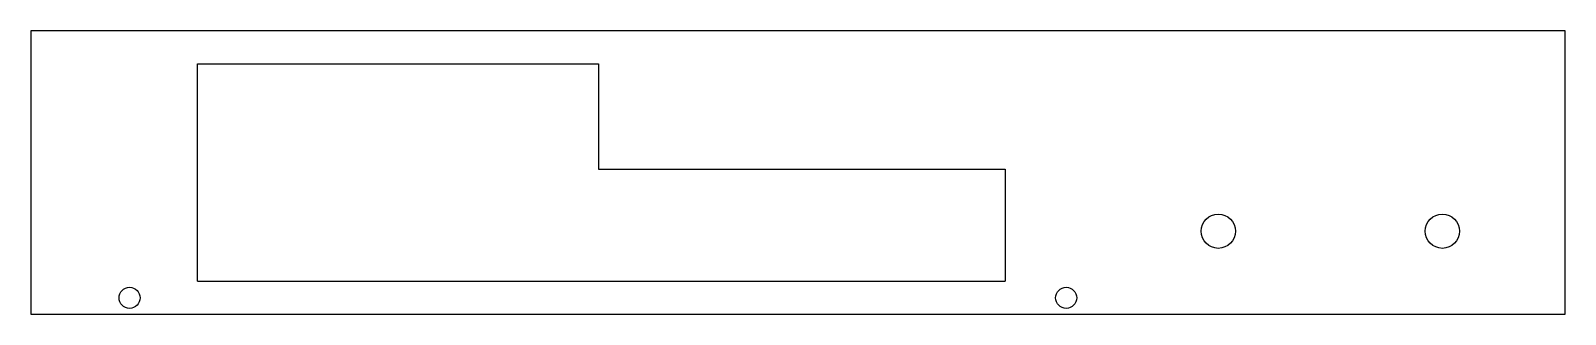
# Model space of a CAD drawing. Header units: millimetres. Extents: x 50 to 283, y 50 to 93.
import ezdxf

# ---------------------------------------------------------------- set-up
doc = ezdxf.new("R2010")
doc.units = ezdxf.units.MM

msp = doc.modelspace()

# ---------------------------------------------------------------- linework, layer by layer
for p, q in [((282.84, 93), (50, 93)), ((50, 93), (50, 50)), ((282.84, 50), (282.84, 93)), ((75.287, 55), (75.287, 88)), ((75.287, 88), (136.17, 88)), ((136.17, 88), (136.17, 72)), ((136.17, 72), (197.84, 72)), ((197.84, 72), (197.84, 55)), ((75.287, 55), (197.84, 55)), ((50, 50), (282.84, 50))]:
    msp.add_line(p, q)
for centre, radius in [((230.187, 62.6), 2.6), ((264.187, 62.6), 2.6), ((65, 52.5), 1.6), ((207.114, 52.5), 1.6)]:
    msp.add_circle(centre, radius)

doc.saveas('drawing.dxf')
